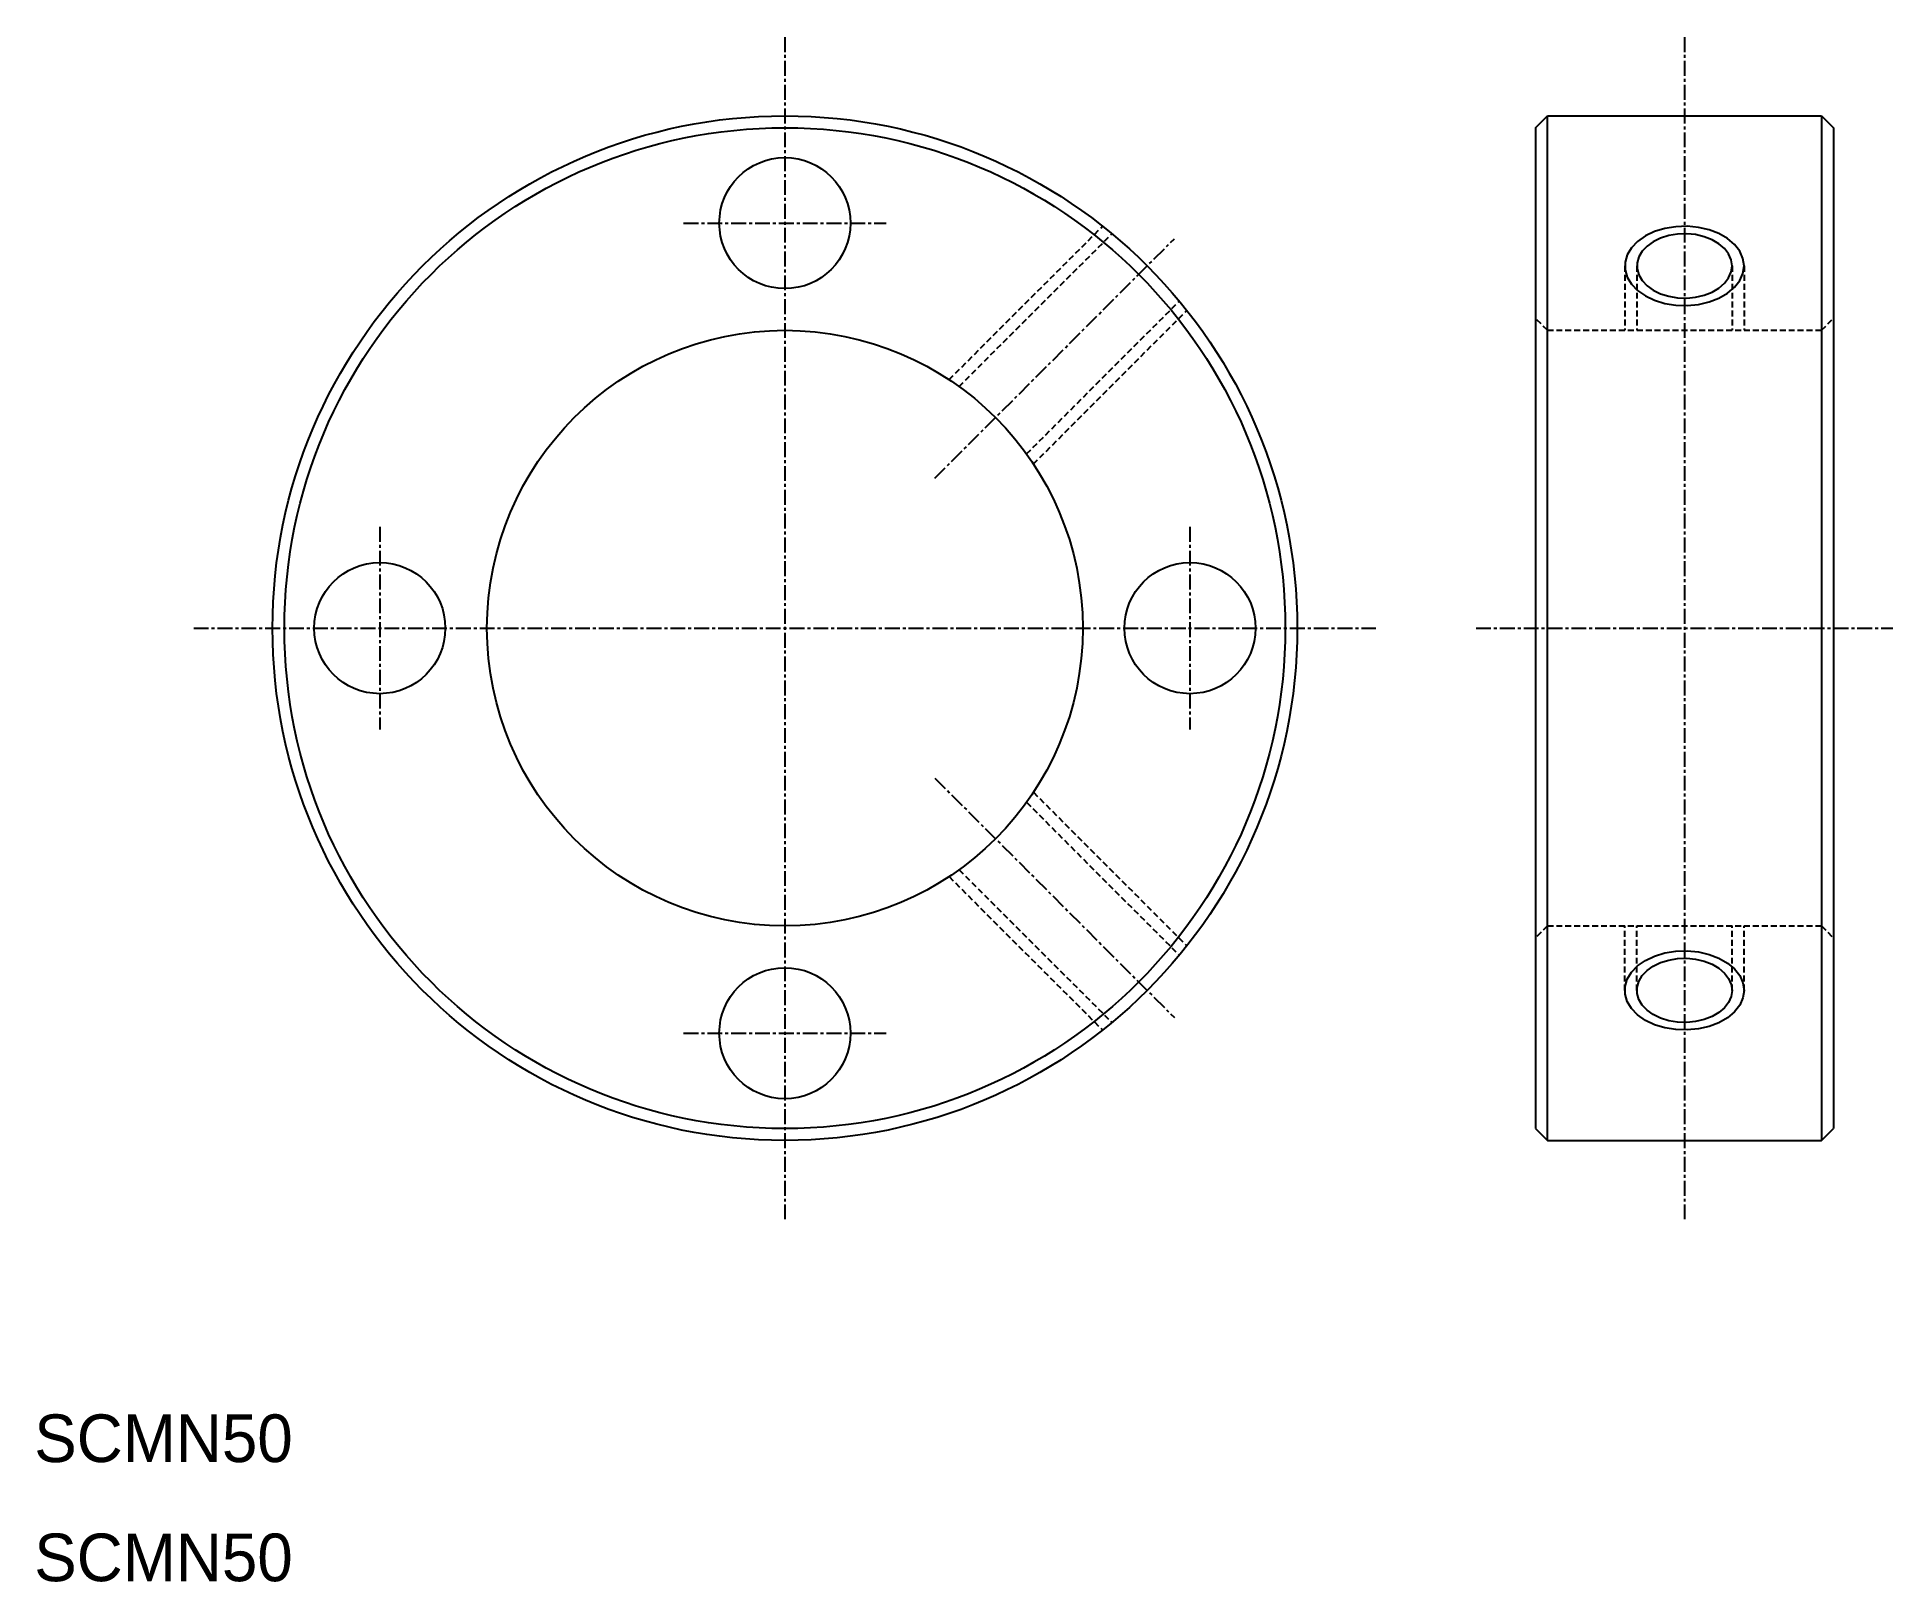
# Model space of a CAD drawing. Extents: x 10 to 166, y 10 to 140.
import ezdxf

# ---------------------------------------------------------------- set-up
doc = ezdxf.new("R2010")
doc.units = 0
doc.linetypes.add('CENTER', pattern=[2, 1.25, -0.25, 0.25, -0.25])
doc.linetypes.add('DASHED', pattern=[0.75, 0.5, -0.25])
doc.layers.get('0').update_dxf_attribs({"linetype": 'CONTINUOUS'})
doc.layers.add('CENTER', color=1, linetype='CENTER')

msp = doc.modelspace()

# ---------------------------------------------------------------- linework, layer by layer
at = {"color": 7, "linetype": 'CONTINUOUS'}
for p, q in [((136, 132), (137, 133)), ((137, 47), (137, 133)), ((137, 133), (160, 133)), ((142.75, 133), (142.75, 133)), ((148.5, 133), (148.5, 133)), ((160, 133), (160, 47)), ((160, 133), (161, 132)), ((136, 132), (136, 48)), ((161, 132), (161, 48)), ((136, 48), (137, 47)), ((137, 47), (160, 47)), ((160, 47), (161, 48))]:
    msp.add_line(p, q, dxfattribs=at)
at = {"color": 3, "linetype": 'DASHED'}
for p, q in [((86.78, 110.86), (99.66, 123.73)), ((87.62, 110.28), (100.45, 123.1)), ((143.5, 120.41), (143.5, 115)), ((144.5, 120.41), (144.5, 115)), ((152.5, 120.41), (152.5, 115)), ((153.5, 120.41), (153.5, 115)), ((93.28, 104.62), (106.1, 117.45)), ((93.86, 103.78), (106.73, 116.66)), ((137, 115), (136, 116)), ((160, 115), (161, 116)), ((137, 115), (160, 115)), ((93.28, 75.38), (106.1, 62.55)), ((93.86, 76.22), (106.73, 63.34)), ((86.78, 69.14), (99.66, 56.27)), ((87.62, 69.72), (100.45, 56.9)), ((137, 65), (136, 64)), ((137, 65), (160, 65)), ((143.5, 59.59), (143.5, 65)), ((144.5, 59.59), (144.5, 65)), ((152.5, 59.59), (152.5, 65)), ((153.5, 59.59), (153.5, 65)), ((160, 65), (161, 64))]:
    msp.add_line(p, q, dxfattribs=at)
at = {"color": 3, "flags": 128}
msp.add_lwpolyline([(153.5, 120.41), (153.41, 121.04), (153.14, 121.64), (152.71, 122.21), (152.12, 122.7), (151.4, 123.12), (150.58, 123.43), (149.68, 123.64), (148.74, 123.73), (147.79, 123.7), (146.86, 123.55), (146, 123.29), (145.23, 122.92), (144.57, 122.46), (144.06, 121.93), (143.7, 121.34), (143.52, 120.72), (143.52, 120.09), (143.7, 119.47), (144.06, 118.88), (144.57, 118.35), (145.23, 117.89), (146, 117.52), (146.86, 117.26), (147.79, 117.11), (148.74, 117.08), (149.68, 117.17), (150.58, 117.38), (151.4, 117.69), (152.12, 118.11), (152.71, 118.61), (153.14, 119.17), (153.41, 119.78)], close=True, dxfattribs=at)
at = {"color": 7, "linetype": 'CONTINUOUS', "flags": 128}
msp.add_lwpolyline([(152.5, 120.41), (152.43, 120.92), (152.21, 121.41), (151.87, 121.86), (151.39, 122.27), (150.82, 122.6), (150.16, 122.86), (149.44, 123.03), (148.69, 123.1), (147.93, 123.07), (147.19, 122.95), (146.5, 122.74), (145.88, 122.44), (145.36, 122.07), (144.94, 121.64), (144.66, 121.17), (144.52, 120.66), (144.52, 120.15), (144.66, 119.65), (144.94, 119.17), (145.36, 118.74), (145.88, 118.37), (146.5, 118.07), (147.19, 117.86), (147.93, 117.74), (148.69, 117.71), (149.44, 117.79), (150.16, 117.95), (150.82, 118.21), (151.39, 118.54), (151.87, 118.95), (152.21, 119.4), (152.43, 119.9)], close=True, dxfattribs=at)
at = {"color": 3, "extrusion": (0, 0, -1), "flags": 128}
msp.add_lwpolyline([(-153.5, 59.59), (-153.41, 58.96), (-153.14, 58.36), (-152.71, 57.79), (-152.12, 57.3), (-151.4, 56.88), (-150.58, 56.57), (-149.68, 56.36), (-148.74, 56.27), (-147.79, 56.3), (-146.86, 56.45), (-146, 56.71), (-145.23, 57.08), (-144.57, 57.54), (-144.06, 58.07), (-143.7, 58.66), (-143.52, 59.28), (-143.52, 59.91), (-143.7, 60.53), (-144.06, 61.12), (-144.57, 61.65), (-145.23, 62.11), (-146, 62.48), (-146.86, 62.74), (-147.79, 62.89), (-148.74, 62.92), (-149.68, 62.83), (-150.58, 62.62), (-151.4, 62.31), (-152.12, 61.89), (-152.71, 61.39), (-153.14, 60.83), (-153.41, 60.22)], close=True, dxfattribs=at)
at = {"color": 7, "linetype": 'CONTINUOUS', "extrusion": (0, 0, -1), "flags": 128}
msp.add_lwpolyline([(-152.5, 59.59), (-152.43, 59.08), (-152.21, 58.59), (-151.87, 58.14), (-151.39, 57.73), (-150.82, 57.4), (-150.16, 57.14), (-149.44, 56.97), (-148.69, 56.9), (-147.93, 56.93), (-147.19, 57.05), (-146.5, 57.26), (-145.88, 57.56), (-145.36, 57.93), (-144.94, 58.36), (-144.66, 58.83), (-144.52, 59.34), (-144.52, 59.85), (-144.66, 60.35), (-144.94, 60.83), (-145.36, 61.26), (-145.88, 61.63), (-146.5, 61.93), (-147.19, 62.14), (-147.93, 62.26), (-148.69, 62.29), (-149.44, 62.21), (-150.16, 62.05), (-150.82, 61.79), (-151.39, 61.46), (-151.87, 61.05), (-152.21, 60.6), (-152.43, 60.1)], close=True, dxfattribs=at)
at = {"color": 7, "linetype": 'CONTINUOUS'}
for centre, radius in [((73, 90), 43), ((73, 90), 42), ((73, 124), 5.5), ((73, 90), 25), ((39, 90), 5.5), ((107, 90), 5.5), ((73, 56), 5.5)]:
    msp.add_circle(centre, radius, dxfattribs=at)
at = {"layer": 'CENTER', "color": 1, "linetype": 'CENTER'}
for p, q in [((73, 139.61), (73, 40.39)), ((148.5, 139.61), (148.5, 40.39)), ((64.5, 124), (81.5, 124)), ((85.58, 102.58), (105.69, 122.69)), ((39, 98.5), (39, 81.5)), ((107, 98.5), (107, 81.5)), ((23.39, 90), (122.61, 90)), ((131.01, 90), (165.99, 90)), ((85.58, 77.42), (105.69, 57.31)), ((64.5, 56), (81.5, 56))]:
    msp.add_line(p, q, dxfattribs=at)

# ---------------------------------------------------------------- texts
at = {"color": 7, "linetype": 'CONTINUOUS'}
for p in [(10, 20), (10, 10)]:
    msp.add_text('SCMN50', height=4, dxfattribs=at).set_placement(p)

doc.saveas('drawing.dxf')
